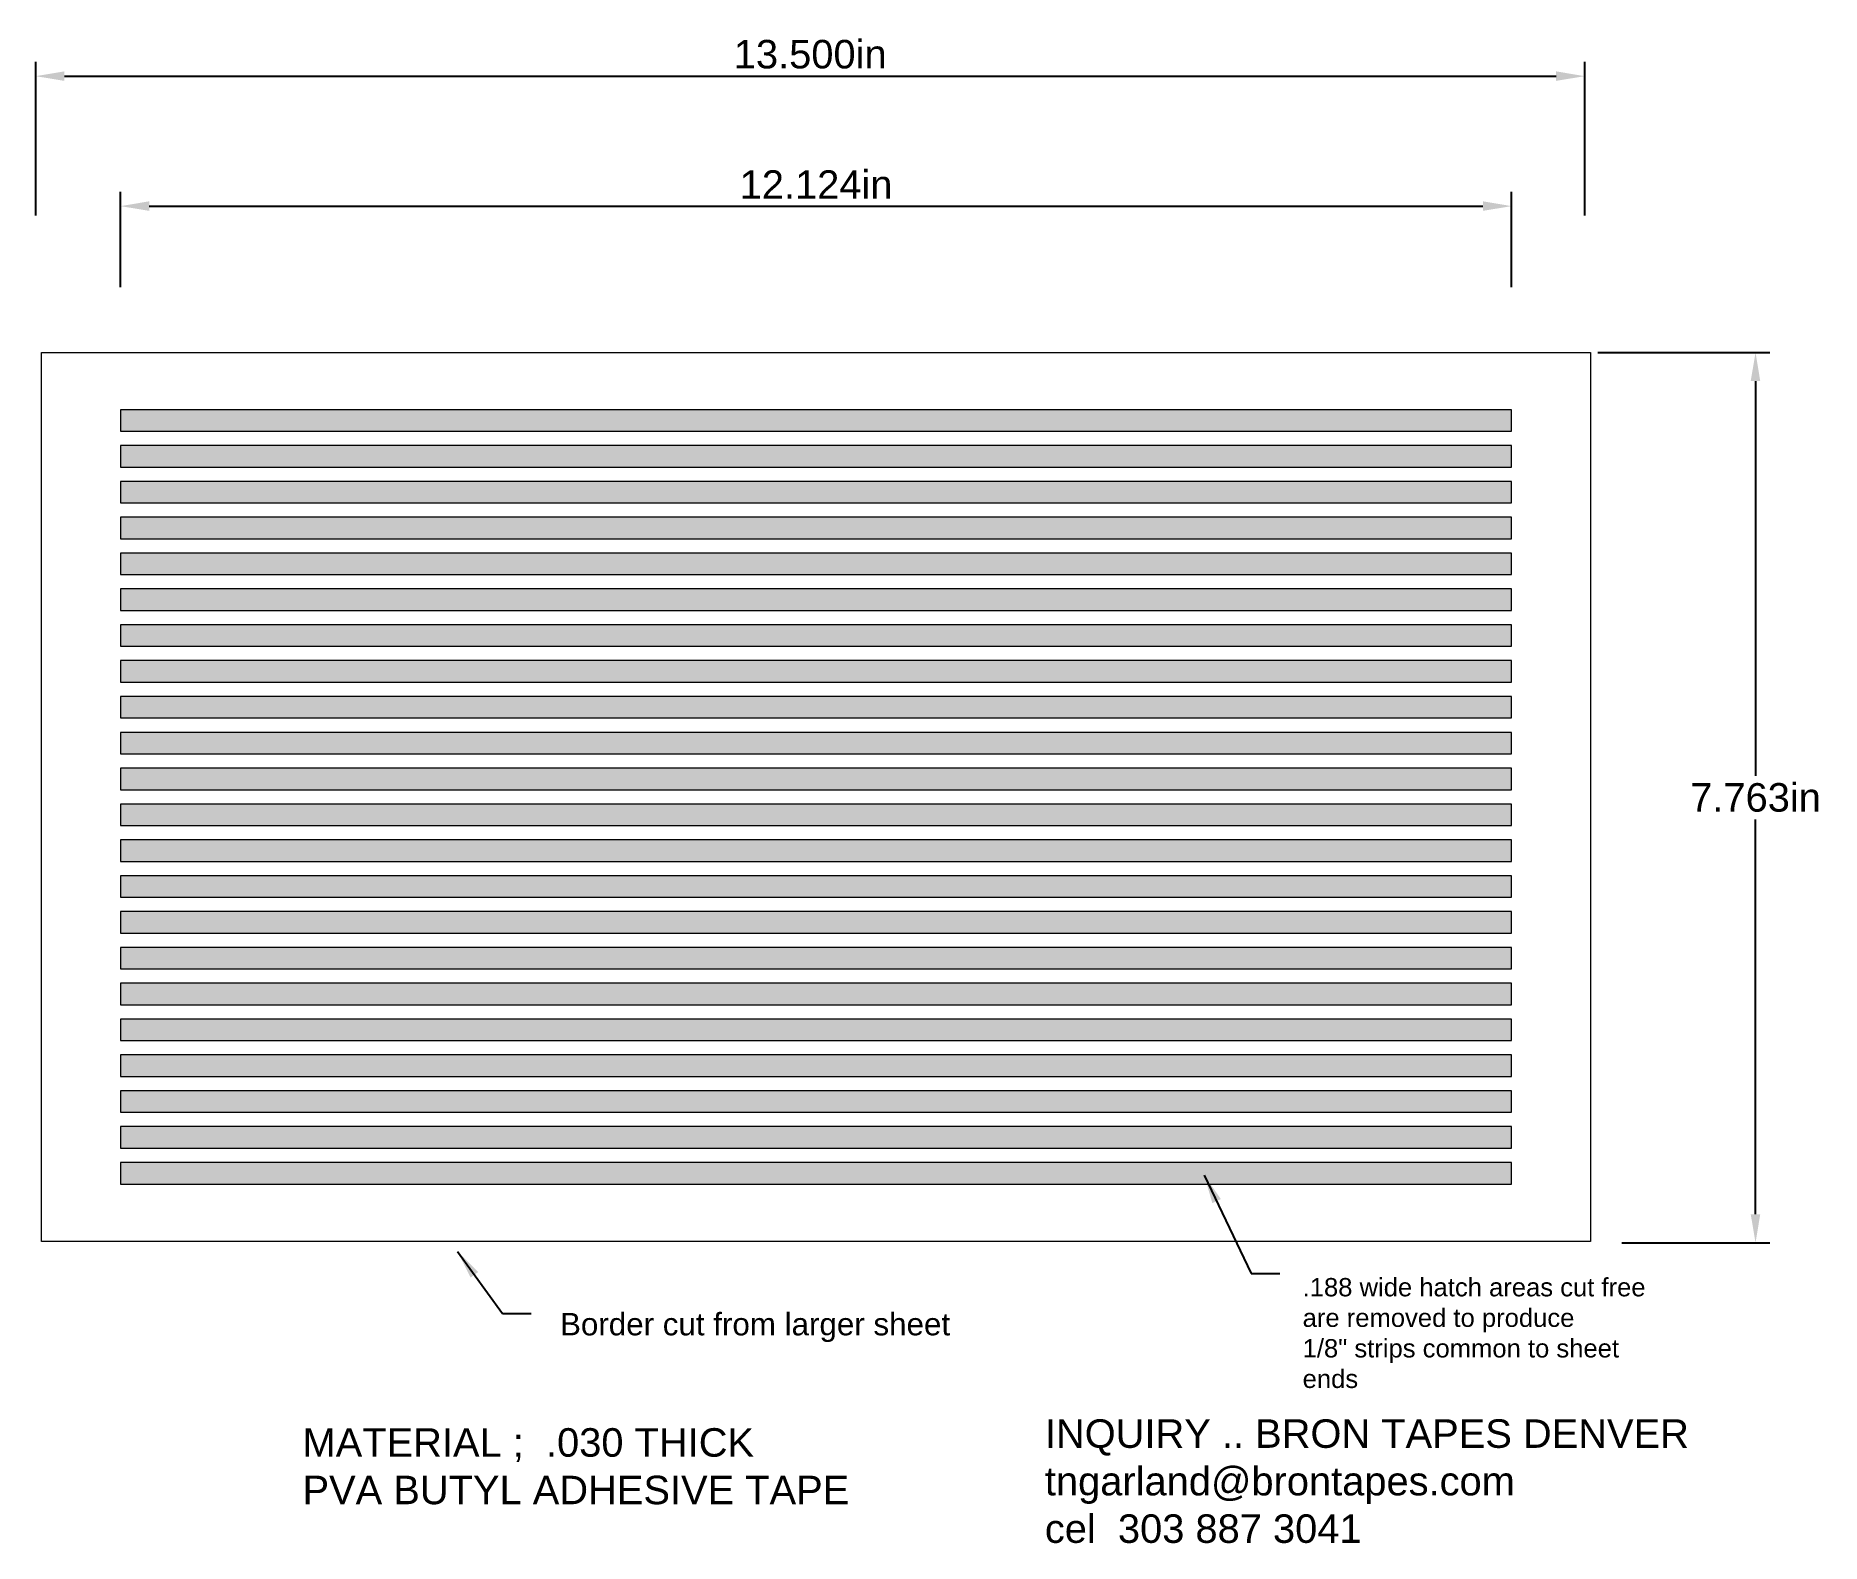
# Model space of a CAD drawing. Header units: inches. Extents: x -1 to 14.6, y -50.3 to -37.2.
import ezdxf
from ezdxf.enums import TextEntityAlignment as Align

# ---------------------------------------------------------------- set-up
doc = ezdxf.new("R2010")
doc.units = ezdxf.units.IN
doc.header["$MEASUREMENT"] = 0
doc.layers.get('0').update_dxf_attribs({"lineweight": 0})
doc.styles.add('_TCW_TXTSTY_1', font='ARIAL.TTF')
doc.styles.add('_TCW_TXTSTY_2', font='ARIAL.TTF')
doc.styles.add('_TCW_TXTSTY_3', font='ARIAL.TTF')
doc.styles.add('_TCW_TXTSTY_4', font='ARIAL.TTF')
doc.styles.add('_TCW_TXTSTY_5', font='ARIAL.TTF')
doc.dimstyles.get("Standard").update_dxf_attribs({"dimtxt": 0.319444, "dimasz": 0.25, "dimexe": 0.125, "dimexo": 0.0625, "dimgap": 0.0625, "dimtad": 1, "dimtih": 1, "dimtoh": 1, "dimdec": 3, "dimrnd": 0.001, "dimzin": 3, "dimdsep": 46, "dimtxsty": '_TCW_TXTSTY_1', "dimcen": 0.09, "dimadec": 3, "dimazin": 0, "dimtfac": 1, "dimtdec": 3, "dimtmove": 0, "dimatfit": 3, "dimfxl": 1, "dimtolj": 1, "dimtzin": 0, "dimarcsym": 0})
pattern_1 = [(45, (0.07071, 0), (-0.07071068, 0.07071068), [0.125, -0.025, 0.000175, -0.024825]), (45, (0, 0), (-0.07071068, 0.07071068), [0.4])]

# ---------------------------------------------------------------- blocks, each defined once
blk = doc.blocks.new('*D1')
at = {"color": 0, "linetype": 'Continuous', "lineweight": -2}
for p, q in [((-0.971, -38.735), (-0.971, -37.395)), ((12.529, -38.735), (12.529, -37.395)), ((-0.721, -37.52), (12.279, -37.52))]:
    blk.add_line(p, q, dxfattribs=at)
at = {"color": 0}
for points in [[(-0.721, -37.478), (-0.721, -37.561), (-0.971, -37.52)], [(12.279, -37.561), (12.279, -37.478), (12.529, -37.52)]]:
    blk.add_solid(points, dxfattribs=at)
at = {"layer": 'Defpoints', "color": 0}
for p in [(12.529, -37.52), (-0.971, -38.798), (12.529, -38.798)]:
    blk.add_point(p, dxfattribs=at)
at = {"color": 0, "insert": (5.779, -37.33), "char_height": 0.24853, "attachment_point": 5, "style": '_TCW_TXTSTY_2'}
blk.add_mtext('\\A1;13.500in', dxfattribs=at)
blk = doc.blocks.new('*D2')
at = {"color": 0, "linetype": 'Continuous', "lineweight": -2}
for p, q in [((12.643, -39.928), (14.143, -39.928)), ((14.018, -40.178), (14.018, -43.62)), ((14.018, -47.441), (14.018, -43.999)), ((12.853, -47.691), (14.143, -47.691))]:
    blk.add_line(p, q, dxfattribs=at)
at = {"color": 0}
for points in [[(14.059, -40.178), (13.976, -40.178), (14.018, -39.928)], [(13.976, -47.441), (14.059, -47.441), (14.018, -47.691)]]:
    blk.add_solid(points, dxfattribs=at)
at = {"layer": 'Defpoints', "color": 0}
for p in [(12.58, -39.928), (12.791, -47.691), (14.018, -47.691)]:
    blk.add_point(p, dxfattribs=at)
at = {"color": 0, "insert": (14.018, -43.809), "char_height": 0.24853, "attachment_point": 5, "style": '_TCW_TXTSTY_3'}
blk.add_mtext('\\A1;7.763in', dxfattribs=at)
blk = doc.blocks.new('*D3')
at = {"color": 0, "linetype": 'Continuous', "lineweight": -2}
for p, q in [((-0.232, -39.36), (-0.232, -38.528)), ((11.892, -39.36), (11.892, -38.528)), ((0.018, -38.653), (11.642, -38.653))]:
    blk.add_line(p, q, dxfattribs=at)
at = {"color": 0}
for points in [[(0.018, -38.611), (0.018, -38.694), (-0.232, -38.653)], [(11.642, -38.694), (11.642, -38.611), (11.892, -38.653)]]:
    blk.add_solid(points, dxfattribs=at)
at = {"layer": 'Defpoints', "color": 0}
for p in [(11.892, -38.653), (-0.232, -39.422), (11.892, -39.422)]:
    blk.add_point(p, dxfattribs=at)
at = {"color": 0, "insert": (5.83, -38.465), "char_height": 0.24853, "attachment_point": 5, "style": '_TCW_TXTSTY_4'}
blk.add_mtext('\\A1;12.124in', dxfattribs=at)

msp = doc.modelspace()

# ---------------------------------------------------------------- hatches: boundary and pattern name
at = {"linetype": 'Continuous'}
h = msp.add_hatch(dxfattribs=at)
h.set_pattern_fill('ANSI35', scale=0.4, style=0)
h.set_pattern_definition(pattern_1)
h.paths.add_polyline_path([(-0.2316, -40.6152), (11.8924, -40.6152), (11.8924, -40.4277), (-0.2316, -40.4277)])
h = msp.add_hatch(dxfattribs=at)
h.set_pattern_fill('ANSI35', scale=0.4, style=0)
h.set_pattern_definition(pattern_1)
h.paths.add_polyline_path([(-0.2316, -40.9277), (11.8924, -40.9277), (11.8924, -40.7402), (-0.2316, -40.7402)])
h = msp.add_hatch(dxfattribs=at)
h.set_pattern_fill('ANSI35', scale=0.4, style=0)
h.set_pattern_definition(pattern_1)
h.paths.add_polyline_path([(-0.2316, -41.2402), (11.8924, -41.2402), (11.8924, -41.0527), (-0.2316, -41.0527)])
h = msp.add_hatch(dxfattribs=at)
h.set_pattern_fill('ANSI35', scale=0.4, style=0)
h.set_pattern_definition(pattern_1)
h.paths.add_polyline_path([(-0.2316, -41.5527), (11.8924, -41.5527), (11.8924, -41.3652), (-0.2316, -41.3652)])
h = msp.add_hatch(dxfattribs=at)
h.set_pattern_fill('ANSI35', scale=0.4, style=0)
h.set_pattern_definition(pattern_1)
h.paths.add_polyline_path([(-0.2316, -41.8652), (11.8924, -41.8652), (11.8924, -41.6777), (-0.2316, -41.6777)])
h = msp.add_hatch(dxfattribs=at)
h.set_pattern_fill('ANSI35', scale=0.4, style=0)
h.set_pattern_definition(pattern_1)
h.paths.add_polyline_path([(-0.2316, -42.1777), (11.8924, -42.1777), (11.8924, -41.9902), (-0.2316, -41.9902)])
h = msp.add_hatch(dxfattribs=at)
h.set_pattern_fill('ANSI35', scale=0.4, style=0)
h.set_pattern_definition(pattern_1)
h.paths.add_polyline_path([(-0.2316, -42.4902), (11.8924, -42.4902), (11.8924, -42.3027), (-0.2316, -42.3027)])
h = msp.add_hatch(dxfattribs=at)
h.set_pattern_fill('ANSI35', scale=0.4, style=0)
h.set_pattern_definition(pattern_1)
h.paths.add_polyline_path([(-0.2316, -42.8027), (11.8924, -42.8027), (11.8924, -42.6152), (-0.2316, -42.6152)])
h = msp.add_hatch(dxfattribs=at)
h.set_pattern_fill('ANSI35', scale=0.4, style=0)
h.set_pattern_definition(pattern_1)
h.paths.add_polyline_path([(-0.2316, -43.1152), (11.8924, -43.1152), (11.8924, -42.9277), (-0.2316, -42.9277)])
h = msp.add_hatch(dxfattribs=at)
h.set_pattern_fill('ANSI35', scale=0.4, style=0)
h.set_pattern_definition(pattern_1)
h.paths.add_polyline_path([(-0.2316, -43.4277), (11.8924, -43.4277), (11.8924, -43.2402), (-0.2316, -43.2402)])
h = msp.add_hatch(dxfattribs=at)
h.set_pattern_fill('ANSI35', scale=0.4, style=0)
h.set_pattern_definition(pattern_1)
h.paths.add_polyline_path([(-0.2316, -43.7402), (11.8924, -43.7402), (11.8924, -43.5527), (-0.2316, -43.5527)])
h = msp.add_hatch(dxfattribs=at)
h.set_pattern_fill('ANSI35', scale=0.4, style=0)
h.set_pattern_definition(pattern_1)
h.paths.add_polyline_path([(-0.2316, -44.0527), (11.8924, -44.0527), (11.8924, -43.8652), (-0.2316, -43.8652)])
h = msp.add_hatch(dxfattribs=at)
h.set_pattern_fill('ANSI35', scale=0.4, style=0)
h.set_pattern_definition(pattern_1)
h.paths.add_polyline_path([(-0.2316, -44.3652), (11.8924, -44.3652), (11.8924, -44.1777), (-0.2316, -44.1777)])
h = msp.add_hatch(dxfattribs=at)
h.set_pattern_fill('ANSI35', scale=0.4, style=0)
h.set_pattern_definition(pattern_1)
h.paths.add_polyline_path([(-0.2316, -44.6777), (11.8924, -44.6777), (11.8924, -44.4902), (-0.2316, -44.4902)])
h = msp.add_hatch(dxfattribs=at)
h.set_pattern_fill('ANSI35', scale=0.4, style=0)
h.set_pattern_definition(pattern_1)
h.paths.add_polyline_path([(-0.2316, -44.9902), (11.8924, -44.9902), (11.8924, -44.8027), (-0.2316, -44.8027)])
h = msp.add_hatch(dxfattribs=at)
h.set_pattern_fill('ANSI35', scale=0.4, style=0)
h.set_pattern_definition(pattern_1)
h.paths.add_polyline_path([(-0.2316, -45.3027), (11.8924, -45.3027), (11.8924, -45.1152), (-0.2316, -45.1152)])
h = msp.add_hatch(dxfattribs=at)
h.set_pattern_fill('ANSI35', scale=0.4, style=0)
h.set_pattern_definition(pattern_1)
h.paths.add_polyline_path([(-0.2316, -45.6152), (11.8924, -45.6152), (11.8924, -45.4277), (-0.2316, -45.4277)])
h = msp.add_hatch(dxfattribs=at)
h.set_pattern_fill('ANSI35', scale=0.4, style=0)
h.set_pattern_definition(pattern_1)
h.paths.add_polyline_path([(-0.2316, -45.9277), (11.8924, -45.9277), (11.8924, -45.7402), (-0.2316, -45.7402)])
h = msp.add_hatch(dxfattribs=at)
h.set_pattern_fill('ANSI35', scale=0.4, style=0)
h.set_pattern_definition(pattern_1)
h.paths.add_polyline_path([(-0.2316, -46.2402), (11.8924, -46.2402), (11.8924, -46.0527), (-0.2316, -46.0527)])
h = msp.add_hatch(dxfattribs=at)
h.set_pattern_fill('ANSI35', scale=0.4, style=0)
h.set_pattern_definition(pattern_1)
h.paths.add_polyline_path([(-0.2316, -46.5527), (11.8924, -46.5527), (11.8924, -46.3652), (-0.2316, -46.3652)])
h = msp.add_hatch(dxfattribs=at)
h.set_pattern_fill('ANSI35', scale=0.4, style=0)
h.set_pattern_definition(pattern_1)
h.paths.add_polyline_path([(-0.2316, -46.8652), (11.8924, -46.8652), (11.8924, -46.6777), (-0.2316, -46.6777)])
h = msp.add_hatch(dxfattribs=at)
h.set_pattern_fill('ANSI35', scale=0.4, style=0)
h.set_pattern_definition(pattern_1)
h.paths.add_polyline_path([(-0.2316, -47.1777), (11.8924, -47.1777), (11.8924, -46.9902), (-0.2316, -46.9902)])

# ---------------------------------------------------------------- linework, layer by layer
at = {"color": 7, "linetype": 'Continuous'}
msp.add_line((-0.9196, -39.9277), (12.5804, -39.9277), dxfattribs=at)
at = {"color": 1, "linetype": 'Continuous', "true_color": 0xff0000}
for p, q in [((-0.2316, -40.6152), (11.8924, -40.6152)), ((-0.2316, -40.9277), (11.8924, -40.9277)), ((-0.2316, -41.2402), (11.8924, -41.2402)), ((-0.2316, -41.5527), (11.8924, -41.5527)), ((-0.2316, -41.8652), (11.8924, -41.8652)), ((-0.2316, -42.1777), (11.8924, -42.1777)), ((-0.2316, -42.4902), (11.8924, -42.4902)), ((-0.2316, -42.8027), (11.8924, -42.8027)), ((-0.2316, -43.1152), (11.8924, -43.1152)), ((-0.2316, -43.4277), (11.8924, -43.4277)), ((-0.2316, -43.7402), (11.8924, -43.7402)), ((-0.2316, -44.0527), (11.8924, -44.0527)), ((-0.2316, -44.3652), (11.8924, -44.3652)), ((-0.2316, -44.6777), (11.8924, -44.6777)), ((-0.2316, -44.9902), (11.8924, -44.9902)), ((-0.2316, -45.3027), (11.8924, -45.3027)), ((-0.2316, -45.6152), (11.8924, -45.6152)), ((-0.2316, -45.9277), (11.8924, -45.9277)), ((-0.2316, -46.2402), (11.8924, -46.2402)), ((-0.2316, -46.5527), (11.8924, -46.5527)), ((-0.2316, -46.8652), (11.8924, -46.8652)), ((-0.2316, -47.1777), (11.8924, -47.1777))]:
    msp.add_line(p, q, dxfattribs=at)
at = {"color": 7, "linetype": 'Continuous', "flags": 128}
msp.add_lwpolyline([(12.5804, -39.9277), (12.5804, -47.6777), (-0.9196, -47.6777), (-0.9196, -39.9277)], dxfattribs=at)
for points in [[(-0.2316, -40.6152), (11.8924, -40.6152), (11.8924, -40.4277), (-0.2316, -40.4277)], [(-0.2316, -40.9277), (11.8924, -40.9277), (11.8924, -40.7402), (-0.2316, -40.7402)], [(-0.2316, -40.9277), (11.8924, -40.9277), (11.8924, -40.7402), (-0.2316, -40.7402)], [(-0.2316, -41.2402), (11.8924, -41.2402), (11.8924, -41.0527), (-0.2316, -41.0527)], [(-0.2316, -41.2402), (11.8924, -41.2402), (11.8924, -41.0527), (-0.2316, -41.0527)], [(-0.2316, -41.5527), (11.8924, -41.5527), (11.8924, -41.3652), (-0.2316, -41.3652)], [(-0.2316, -41.5527), (11.8924, -41.5527), (11.8924, -41.3652), (-0.2316, -41.3652)], [(-0.2316, -41.8652), (11.8924, -41.8652), (11.8924, -41.6777), (-0.2316, -41.6777)], [(-0.2316, -41.8652), (11.8924, -41.8652), (11.8924, -41.6777), (-0.2316, -41.6777)], [(-0.2316, -42.1777), (11.8924, -42.1777), (11.8924, -41.9902), (-0.2316, -41.9902)], [(-0.2316, -42.1777), (11.8924, -42.1777), (11.8924, -41.9902), (-0.2316, -41.9902)], [(-0.2316, -42.4902), (11.8924, -42.4902), (11.8924, -42.3027), (-0.2316, -42.3027)], [(-0.2316, -42.4902), (11.8924, -42.4902), (11.8924, -42.3027), (-0.2316, -42.3027)], [(-0.2316, -42.8027), (11.8924, -42.8027), (11.8924, -42.6152), (-0.2316, -42.6152)], [(-0.2316, -42.8027), (11.8924, -42.8027), (11.8924, -42.6152), (-0.2316, -42.6152)], [(-0.2316, -43.1152), (11.8924, -43.1152), (11.8924, -42.9277), (-0.2316, -42.9277)], [(-0.2316, -43.1152), (11.8924, -43.1152), (11.8924, -42.9277), (-0.2316, -42.9277)], [(-0.2316, -43.4277), (11.8924, -43.4277), (11.8924, -43.2402), (-0.2316, -43.2402)], [(-0.2316, -43.4277), (11.8924, -43.4277), (11.8924, -43.2402), (-0.2316, -43.2402)], [(-0.2316, -43.7402), (11.8924, -43.7402), (11.8924, -43.5527), (-0.2316, -43.5527)], [(-0.2316, -43.7402), (11.8924, -43.7402), (11.8924, -43.5527), (-0.2316, -43.5527)], [(-0.2316, -44.0527), (11.8924, -44.0527), (11.8924, -43.8652), (-0.2316, -43.8652)], [(-0.2316, -44.0527), (11.8924, -44.0527), (11.8924, -43.8652), (-0.2316, -43.8652)], [(-0.2316, -44.3652), (11.8924, -44.3652), (11.8924, -44.1777), (-0.2316, -44.1777)], [(-0.2316, -44.3652), (11.8924, -44.3652), (11.8924, -44.1777), (-0.2316, -44.1777)], [(-0.2316, -44.6777), (11.8924, -44.6777), (11.8924, -44.4902), (-0.2316, -44.4902)], [(-0.2316, -44.6777), (11.8924, -44.6777), (11.8924, -44.4902), (-0.2316, -44.4902)], [(-0.2316, -44.9902), (11.8924, -44.9902), (11.8924, -44.8027), (-0.2316, -44.8027)], [(-0.2316, -44.9902), (11.8924, -44.9902), (11.8924, -44.8027), (-0.2316, -44.8027)], [(-0.2316, -45.3027), (11.8924, -45.3027), (11.8924, -45.1152), (-0.2316, -45.1152)], [(-0.2316, -45.3027), (11.8924, -45.3027), (11.8924, -45.1152), (-0.2316, -45.1152)], [(-0.2316, -45.6152), (11.8924, -45.6152), (11.8924, -45.4277), (-0.2316, -45.4277)], [(-0.2316, -45.6152), (11.8924, -45.6152), (11.8924, -45.4277), (-0.2316, -45.4277)], [(-0.2316, -45.9277), (11.8924, -45.9277), (11.8924, -45.7402), (-0.2316, -45.7402)], [(-0.2316, -45.9277), (11.8924, -45.9277), (11.8924, -45.7402), (-0.2316, -45.7402)], [(-0.2316, -46.2402), (11.8924, -46.2402), (11.8924, -46.0527), (-0.2316, -46.0527)], [(-0.2316, -46.2402), (11.8924, -46.2402), (11.8924, -46.0527), (-0.2316, -46.0527)], [(-0.2316, -46.5527), (11.8924, -46.5527), (11.8924, -46.3652), (-0.2316, -46.3652)], [(-0.2316, -46.5527), (11.8924, -46.5527), (11.8924, -46.3652), (-0.2316, -46.3652)], [(-0.2316, -46.8652), (11.8924, -46.8652), (11.8924, -46.6777), (-0.2316, -46.6777)], [(-0.2316, -46.8652), (11.8924, -46.8652), (11.8924, -46.6777), (-0.2316, -46.6777)], [(-0.2316, -47.1777), (11.8924, -47.1777), (11.8924, -46.9902), (-0.2316, -46.9902)], [(-0.2316, -47.1777), (11.8924, -47.1777), (11.8924, -46.9902), (-0.2316, -46.9902)]]:
    msp.add_lwpolyline(points, close=True, dxfattribs=at)

# ---------------------------------------------------------------- texts
at = {"color": 7, "linetype": 'Continuous', "style": '_TCW_TXTSTY_1'}
msp.add_text('Border cut from larger sheet', height=0.1955, dxfattribs=at).set_placement((3.5985, -48.3015), align=Align.TOP_LEFT)
at = {"color": 7, "linetype": 'Continuous', "attachment_point": 1}
for s, insert, char_height, width, style in [('{.188 wide hatch areas cut free\\Pare removed to produce\\P1/8" strips common to sheet\\Pends}', (10.0706, -47.9974), 0.159722, 2.996704, '_TCW_TXTSTY_1'), ('{MATERIAL ;  .030 THICK\\PPVA BUTYL ADHESIVE TAPE}', (1.3544, -49.3064), 0.248528, 4.780065, '_TCW_TXTSTY_5'), ('{INQUIRY .. BRON TAPES DENVER\\Ptngarland@brontapes.com\\Pcel  303 887 3041  }', (7.8242, -49.2292), 0.248528, 5.630433, '_TCW_TXTSTY_5')]:
    msp.add_mtext(s, dxfattribs=dict(at, insert=insert, char_height=char_height, width=width, style=style))

# ---------------------------------------------------------------- dimensions: what is measured, and where the dimension line sits
at = {"color": 7, "linetype": 'Continuous'}
dim = msp.add_linear_dim(base=(12.529, -37.5197), p1=(-0.971, -38.7977), p2=(12.529, -38.7977), dimstyle='Standard', override={"dimtxt": 0.248528, "dimpost": 'in', "dimtxsty": '_TCW_TXTSTY_2'}, dxfattribs=at)
dim.commit()
dim.dimension.update_dxf_attribs({"geometry": '*D1', "text_midpoint": (5.779, -37.3303)})
dim = msp.add_aligned_dim(p1=(-0.2316, -39.4221), p2=(11.8924, -39.4221), distance=0.7696, dimstyle='Standard', override={"dimtxt": 0.248528, "dimpost": 'in', "dimtxsty": '_TCW_TXTSTY_4'}, dxfattribs=at)
dim.commit()
dim.dimension.update_dxf_attribs({"geometry": '*D3', "text_midpoint": (5.8304, -38.4652)})
dim = msp.add_linear_dim(base=(14.0175, -47.6906), p1=(12.5804, -39.9277), p2=(12.7908, -47.6906), angle=270, dimstyle='Standard', override={"dimtxt": 0.248528, "dimpost": 'in', "dimtxsty": '_TCW_TXTSTY_3'}, dxfattribs=at)
dim.commit()
dim.dimension.update_dxf_attribs({"geometry": '*D2', "text_midpoint": (14.0175, -43.8092)})

# ---------------------------------------------------------------- leaders
at = {"color": 7, "linetype": 'Continuous', "lineweight": 0}
for points in [[(9.2131, -47.1009), (9.6228, -47.9584), (9.8728, -47.9584)], [(2.7053, -47.7666), (3.0961, -48.3063), (3.3461, -48.3063)]]:
    msp.add_leader(points, dimstyle='Standard', override={"dimtolj": 0}, dxfattribs=at)

doc.saveas('drawing.dxf')
